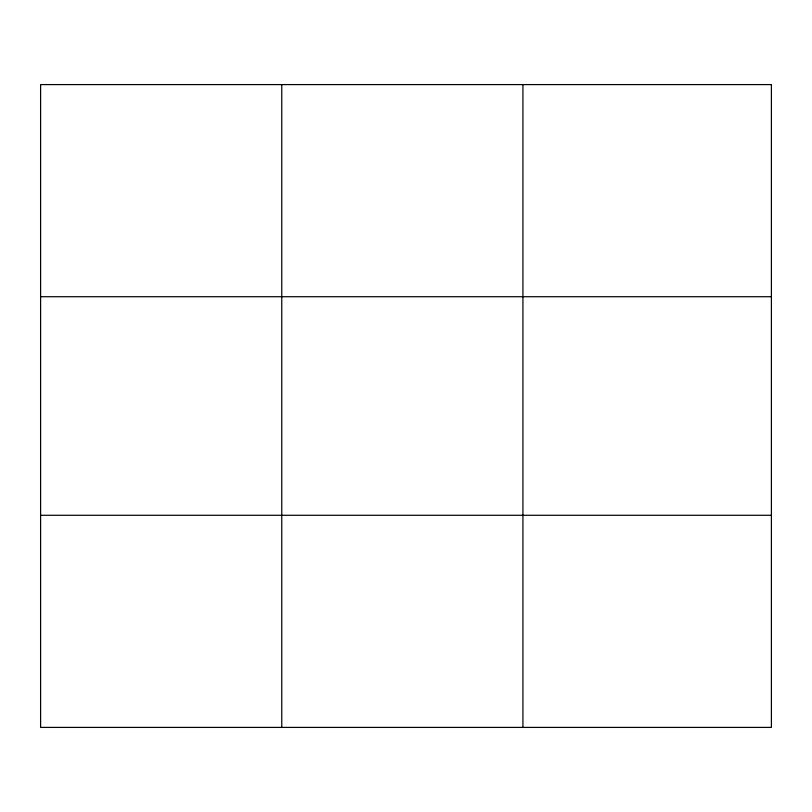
<?xml version="1.0" encoding="UTF-8"?>
<svg xmlns="http://www.w3.org/2000/svg" width="812" height="812" viewBox="0 0 812 812"><rect width="100%" height="100%" fill="white"/><g stroke="black" fill="none" stroke-linecap="round" stroke-linejoin="round"><path stroke-width="1.22" d="M281.764 84.59L281.764 727.41M522.928 84.59L522.928 727.41M40.6 296.715L771.4 296.715M40.6 515.285L771.4 515.285M771.4 84.59L771.4 727.41L40.6 727.41L40.6 84.59L771.4 84.59"/></g></svg>
